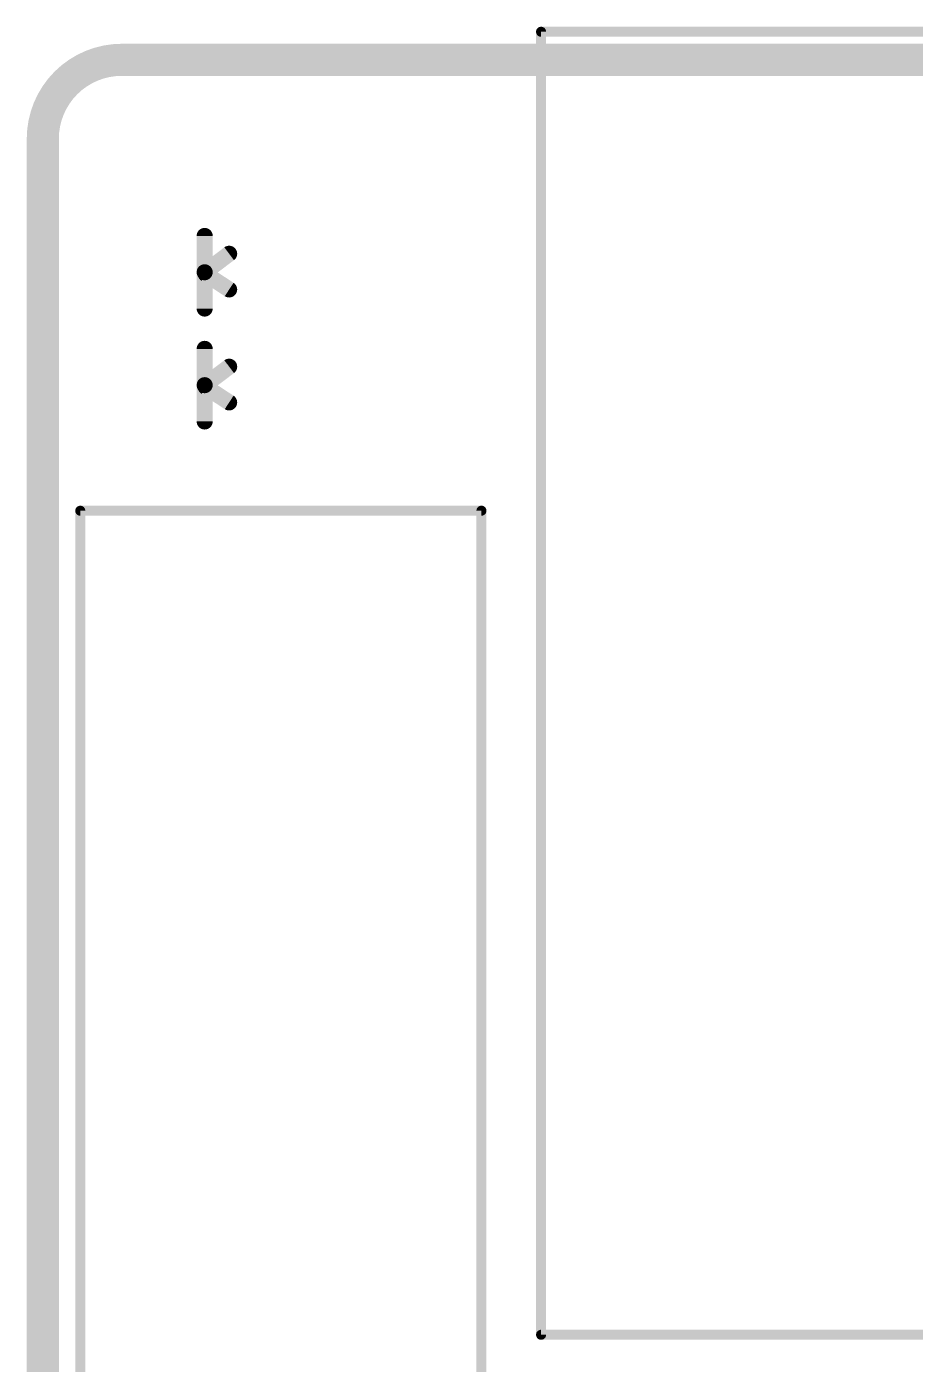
# Model space of a CAD drawing. Extents: x -10.8 to 30.8, y -20.2 to 41.7.
# Drawn here: x -10.84 to 0.41, y 24.75 to 41.69 of the extents above; entities that cross this region are included whole.
import ezdxf

# ---------------------------------------------------------------- set-up
doc = ezdxf.new("R2010")
doc.units = 0
doc.layers.add('20', color=7, linetype='CONTINUOUS')
doc.layers.add('21', color=253, linetype='CONTINUOUS')

msp = doc.modelspace()

# ---------------------------------------------------------------- linework, layer by layer
at = {"layer": '20'}
for points, const_width in [([(-9.635, 41.27, 0.4142), (-10.635, 40.27)], 0.4064), ([(-9.635, 41.3716, 1), (-9.635, 41.1684)], 0.2032), ([(-9.635, 41.1684, 1), (-9.635, 41.3716)], 0.2032), ([(-10.5334, 40.27, 1), (-10.7366, 40.27)], 0.2032), ([(-10.7366, 40.27, 1), (-10.5334, 40.27)], 0.2032)]:
    msp.add_lwpolyline(points, format="xyb", dxfattribs=dict(at, const_width=const_width))
at = {"layer": '20', "const_width": 0.4064}
for points in [[(-9.635, 41.27), (29.635, 41.27)], [(-10.635, -17.46), (-10.635, 40.27)]]:
    msp.add_lwpolyline(points, dxfattribs=at)
at = {"layer": '21'}
for points, const_width in [([(10.675, 41.625), (-4.325, 41.625)], 0.127), ([(-4.325, 41.625), (-4.325, 25.125)], 0.127), ([(-8.585, 39.04), (-8.585, 38.58)], 0.2032), ([(-8.585, 38.58), (-8.275, 38.8138)], 0.2032), ([(-8.585, 38.12), (-8.585, 38.58)], 0.2032), ([(-8.5696, 38.5546), (-8.275, 38.3616)], 0.2032), ([(-8.585, 37.61), (-8.585, 37.15)], 0.2032), ([(-8.585, 37.15), (-8.275, 37.3838)], 0.2032), ([(-8.585, 36.69), (-8.585, 37.15)], 0.2032), ([(-8.5696, 37.1246), (-8.275, 36.9316)], 0.2032), ([(-5.08, 35.56), (-10.16, 35.56)], 0.127), ([(-10.16, 35.56), (-10.16, -15.24)], 0.127), ([(-5.08, -15.24), (-5.08, 35.56)], 0.127), ([(10.675, 25.125), (-4.325, 25.125)], 0.127)]:
    msp.add_lwpolyline(points, dxfattribs=dict(at, const_width=const_width))
for points, const_width in [([(-4.325, 41.6568, 1), (-4.325, 41.5932)], 0.0635), ([(-4.2933, 41.625, 1), (-4.3567, 41.625)], 0.0635), ([(-8.5342, 39.04, 1), (-8.6358, 39.04)], 0.1016), ([(-8.2444, 38.7732, 1), (-8.3056, 38.8544)], 0.1016), ([(-8.5342, 38.58, 1), (-8.6358, 38.58)], 0.1016), ([(-8.6156, 38.6206, 1), (-8.5544, 38.5394)], 0.1016), ([(-8.6358, 38.58, 1), (-8.5342, 38.58)], 0.1016), ([(-8.5418, 38.5971, 1), (-8.5974, 38.5121)], 0.1016), ([(-8.3028, 38.3191, 1), (-8.2472, 38.4041)], 0.1016), ([(-8.6358, 38.12, 1), (-8.5342, 38.12)], 0.1016), ([(-8.5342, 37.61, 1), (-8.6358, 37.61)], 0.1016), ([(-8.2444, 37.3432, 1), (-8.3056, 37.4244)], 0.1016), ([(-8.5342, 37.15, 1), (-8.6358, 37.15)], 0.1016), ([(-8.6156, 37.1906, 1), (-8.5544, 37.1094)], 0.1016), ([(-8.6358, 37.15, 1), (-8.5342, 37.15)], 0.1016), ([(-8.5418, 37.1671, 1), (-8.5974, 37.0821)], 0.1016), ([(-8.3028, 36.8891, 1), (-8.2472, 36.9741)], 0.1016), ([(-8.6358, 36.69, 1), (-8.5342, 36.69)], 0.1016), ([(-10.16, 35.5918, 1), (-10.16, 35.5282)], 0.0635), ([(-10.1282, 35.56, 1), (-10.1918, 35.56)], 0.0635), ([(-5.0483, 35.56, 1), (-5.1117, 35.56)], 0.0635), ([(-5.08, 35.5282, 1), (-5.08, 35.5918)], 0.0635), ([(-4.325, 25.1567, 1), (-4.325, 25.0933)], 0.0635), ([(-4.3567, 25.125, 1), (-4.2933, 25.125)], 0.0635)]:
    msp.add_lwpolyline(points, format="xyb", dxfattribs=dict(at, const_width=const_width))

doc.saveas('drawing.dxf')
